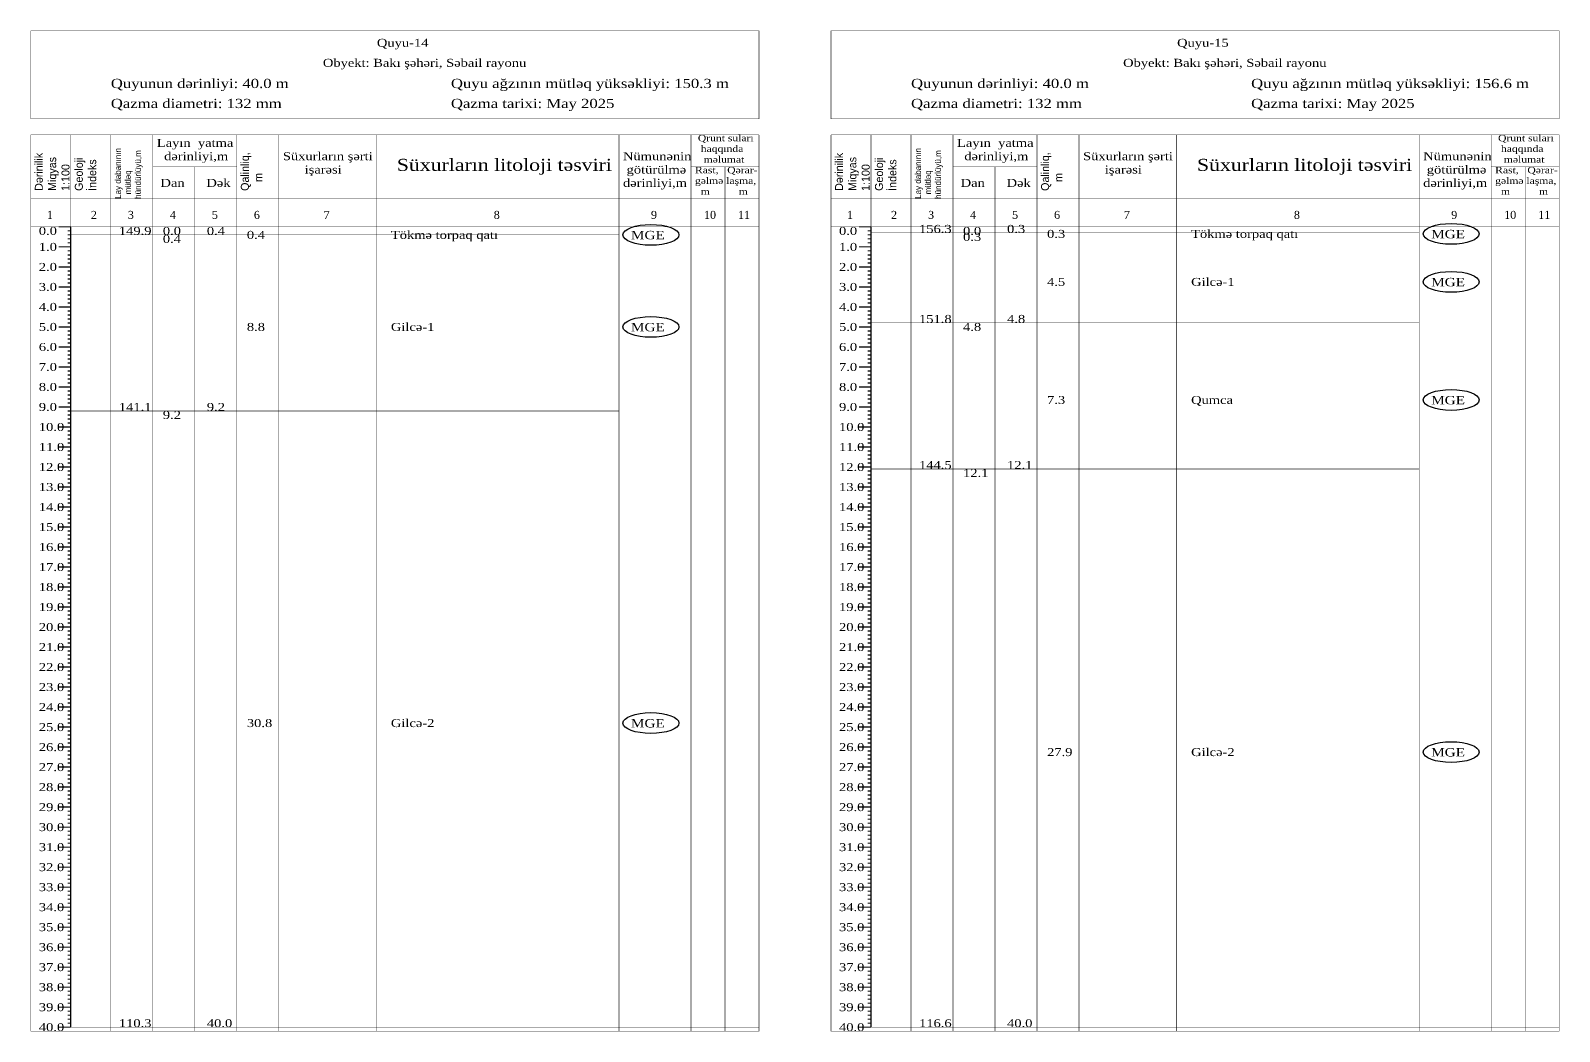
# Model space of a CAD drawing. Header units: metres. Extents: x -10 to 4772, y -44 to 349.
# Drawn here: x 2589.9 to 2972.1, y 98.9 to 349.1 of the extents above; entities that cross this region are included whole.
import ezdxf

# ---------------------------------------------------------------- set-up
doc = ezdxf.new("R2010")
doc.units = ezdxf.units.M
doc.layers.add('Default', color=7, linetype='Continuous')
doc.layers.add('MyLayer', color=7, linetype='Continuous')
doc.styles.add('Times New Roman', font='Times New Roman')
doc.styles.add('Times New Roman_Bold', font='Times New Roman', dxfattribs={"width": 1.2})

msp = doc.modelspace()

# ---------------------------------------------------------------- linework, layer by layer
at = {"color": 7, "lineweight": 30}
for p, q in [((2600, 100), (2600, 300)), ((2800, 100), (2800, 300))]:
    msp.add_line(p, q, dxfattribs=at)
for points in [[(2600, 100), (2600, 300)], [(2800, 100), (2800, 300)]]:
    msp.add_lwpolyline(points, dxfattribs=at)
at = {"color": 5}
for centre in [(2745, 298), (2945, 298.25), (2945, 286.25), (2745, 275), (2945, 256.75), (2745, 176), (2945, 168.75)]:
    msp.add_ellipse(centre, major_axis=(7, 0), ratio=0.371429, dxfattribs=at)
at = {"layer": 'Default'}
for points, const_width in [([(2600, 300), (2600, 323)], 0.12), ([(2800, 300), (2800, 323)], 0.12), ([(2597, 300), (2600, 300)], 0.3), ([(2599.2, 299), (2600, 299)], 0.3), ([(2599.2, 298), (2600, 298)], 0.3), ([(2600, 298), (2737, 298)], 0.12), ([(2797, 300), (2800, 300)], 0.3), ([(2799.2, 299), (2800, 299)], 0.3), ([(2799.2, 298), (2800, 298)], 0.3), ([(2800, 298.5), (2937, 298.5)], 0.12), ([(2597, 295), (2600, 295)], 0.3), ([(2599.2, 297), (2600, 297)], 0.3), ([(2599.2, 296), (2600, 296)], 0.3), ([(2797, 295), (2800, 295)], 0.3), ([(2799.2, 297), (2800, 297)], 0.3), ([(2799.2, 296), (2800, 296)], 0.3), ([(2599.2, 294), (2600, 294)], 0.3), ([(2599.2, 293), (2600, 293)], 0.3), ([(2599.2, 292), (2600, 292)], 0.3), ([(2599.2, 291), (2600, 291)], 0.3), ([(2799.2, 294), (2800, 294)], 0.3), ([(2799.2, 293), (2800, 293)], 0.3), ([(2799.2, 292), (2800, 292)], 0.3), ([(2799.2, 291), (2800, 291)], 0.3), ([(2597, 290), (2600, 290)], 0.3), ([(2599.2, 289), (2600, 289)], 0.3), ([(2599.2, 288), (2600, 288)], 0.3), ([(2599.2, 287), (2600, 287)], 0.3), ([(2797, 290), (2800, 290)], 0.3), ([(2799.2, 289), (2800, 289)], 0.3), ([(2799.2, 288), (2800, 288)], 0.3), ([(2799.2, 287), (2800, 287)], 0.3), ([(2597, 285), (2600, 285)], 0.3), ([(2599.2, 286), (2600, 286)], 0.3), ([(2599.2, 284), (2600, 284)], 0.3), ([(2599.2, 283), (2600, 283)], 0.3), ([(2797, 285), (2800, 285)], 0.3), ([(2799.2, 286), (2800, 286)], 0.3), ([(2799.2, 284), (2800, 284)], 0.3), ([(2799.2, 283), (2800, 283)], 0.3), ([(2597, 280), (2600, 280)], 0.3), ([(2599.2, 282), (2600, 282)], 0.3), ([(2599.2, 281), (2600, 281)], 0.3), ([(2599.2, 279), (2600, 279)], 0.3), ([(2797, 280), (2800, 280)], 0.3), ([(2799.2, 282), (2800, 282)], 0.3), ([(2799.2, 281), (2800, 281)], 0.3), ([(2799.2, 279), (2800, 279)], 0.3), ([(2597, 275), (2600, 275)], 0.3), ([(2599.2, 278), (2600, 278)], 0.3), ([(2599.2, 277), (2600, 277)], 0.3), ([(2599.2, 276), (2600, 276)], 0.3), ([(2797, 275), (2800, 275)], 0.3), ([(2799.2, 278), (2800, 278)], 0.3), ([(2799.2, 277), (2800, 277)], 0.3), ([(2799.2, 276), (2800, 276)], 0.3), ([(2800, 276), (2937, 276)], 0.12), ([(2599.2, 274), (2600, 274)], 0.3), ([(2599.2, 273), (2600, 273)], 0.3), ([(2599.2, 272), (2600, 272)], 0.3), ([(2799.2, 274), (2800, 274)], 0.3), ([(2799.2, 273), (2800, 273)], 0.3), ([(2799.2, 272), (2800, 272)], 0.3), ([(2597, 270), (2600, 270)], 0.3), ([(2599.2, 271), (2600, 271)], 0.3), ([(2599.2, 269), (2600, 269)], 0.3), ([(2599.2, 268), (2600, 268)], 0.3), ([(2797, 270), (2800, 270)], 0.3), ([(2799.2, 271), (2800, 271)], 0.3), ([(2799.2, 269), (2800, 269)], 0.3), ([(2799.2, 268), (2800, 268)], 0.3), ([(2597, 265), (2600, 265)], 0.3), ([(2599.2, 267), (2600, 267)], 0.3), ([(2599.2, 266), (2600, 266)], 0.3), ([(2599.2, 264), (2600, 264)], 0.3), ([(2797, 265), (2800, 265)], 0.3), ([(2799.2, 267), (2800, 267)], 0.3), ([(2799.2, 266), (2800, 266)], 0.3), ([(2799.2, 264), (2800, 264)], 0.3), ([(2597, 260), (2600, 260)], 0.3), ([(2599.2, 263), (2600, 263)], 0.3), ([(2599.2, 262), (2600, 262)], 0.3), ([(2599.2, 261), (2600, 261)], 0.3), ([(2797, 260), (2800, 260)], 0.3), ([(2799.2, 263), (2800, 263)], 0.3), ([(2799.2, 262), (2800, 262)], 0.3), ([(2799.2, 261), (2800, 261)], 0.3), ([(2599.2, 259), (2600, 259)], 0.3), ([(2599.2, 258), (2600, 258)], 0.3), ([(2599.2, 257), (2600, 257)], 0.3), ([(2599.2, 256), (2600, 256)], 0.3), ([(2799.2, 259), (2800, 259)], 0.3), ([(2799.2, 258), (2800, 258)], 0.3), ([(2799.2, 257), (2800, 257)], 0.3), ([(2799.2, 256), (2800, 256)], 0.3), ([(2597, 255), (2600, 255)], 0.3), ([(2599.2, 254), (2600, 254)], 0.3), ([(2599.2, 253), (2600, 253)], 0.3), ([(2600, 254), (2737, 254)], 0.12), ([(2797, 255), (2800, 255)], 0.3), ([(2799.2, 254), (2800, 254)], 0.3), ([(2799.2, 253), (2800, 253)], 0.3), ([(2597, 250), (2600, 250)], 0.3), ([(2599.2, 252), (2600, 252)], 0.3), ([(2599.2, 251), (2600, 251)], 0.3), ([(2599.2, 249), (2600, 249)], 0.3), ([(2797, 250), (2800, 250)], 0.3), ([(2799.2, 252), (2800, 252)], 0.3), ([(2799.2, 251), (2800, 251)], 0.3), ([(2799.2, 249), (2800, 249)], 0.3), ([(2597, 245), (2600, 245)], 0.3), ([(2599.2, 248), (2600, 248)], 0.3), ([(2599.2, 247), (2600, 247)], 0.3), ([(2599.2, 246), (2600, 246)], 0.3), ([(2797, 245), (2800, 245)], 0.3), ([(2799.2, 248), (2800, 248)], 0.3), ([(2799.2, 247), (2800, 247)], 0.3), ([(2799.2, 246), (2800, 246)], 0.3), ([(2599.2, 244), (2600, 244)], 0.3), ([(2599.2, 243), (2600, 243)], 0.3), ([(2599.2, 242), (2600, 242)], 0.3), ([(2599.2, 241), (2600, 241)], 0.3), ([(2799.2, 244), (2800, 244)], 0.3), ([(2799.2, 243), (2800, 243)], 0.3), ([(2799.2, 242), (2800, 242)], 0.3), ([(2799.2, 241), (2800, 241)], 0.3), ([(2597, 240), (2600, 240)], 0.3), ([(2599.2, 239), (2600, 239)], 0.3), ([(2599.2, 238), (2600, 238)], 0.3), ([(2599.2, 237), (2600, 237)], 0.3), ([(2797, 240), (2800, 240)], 0.3), ([(2799.2, 239), (2800, 239)], 0.3), ([(2799.2, 238), (2800, 238)], 0.3), ([(2799.2, 237), (2800, 237)], 0.3), ([(2800, 239.5), (2937, 239.5)], 0.12), ([(2597, 235), (2600, 235)], 0.3), ([(2599.2, 236), (2600, 236)], 0.3), ([(2599.2, 234), (2600, 234)], 0.3), ([(2599.2, 233), (2600, 233)], 0.3), ([(2797, 235), (2800, 235)], 0.3), ([(2799.2, 236), (2800, 236)], 0.3), ([(2799.2, 234), (2800, 234)], 0.3), ([(2799.2, 233), (2800, 233)], 0.3), ([(2597, 230), (2600, 230)], 0.3), ([(2599.2, 232), (2600, 232)], 0.3), ([(2599.2, 231), (2600, 231)], 0.3), ([(2797, 230), (2800, 230)], 0.3), ([(2799.2, 232), (2800, 232)], 0.3), ([(2799.2, 231), (2800, 231)], 0.3), ([(2599.2, 229), (2600, 229)], 0.3), ([(2599.2, 228), (2600, 228)], 0.3), ([(2599.2, 227), (2600, 227)], 0.3), ([(2599.2, 226), (2600, 226)], 0.3), ([(2799.2, 229), (2800, 229)], 0.3), ([(2799.2, 228), (2800, 228)], 0.3), ([(2799.2, 227), (2800, 227)], 0.3), ([(2799.2, 226), (2800, 226)], 0.3), ([(2597, 225), (2600, 225)], 0.3), ([(2599.2, 224), (2600, 224)], 0.3), ([(2599.2, 223), (2600, 223)], 0.3), ([(2599.2, 222), (2600, 222)], 0.3), ([(2797, 225), (2800, 225)], 0.3), ([(2799.2, 224), (2800, 224)], 0.3), ([(2799.2, 223), (2800, 223)], 0.3), ([(2799.2, 222), (2800, 222)], 0.3), ([(2597, 220), (2600, 220)], 0.3), ([(2599.2, 221), (2600, 221)], 0.3), ([(2599.2, 219), (2600, 219)], 0.3), ([(2599.2, 218), (2600, 218)], 0.3), ([(2797, 220), (2800, 220)], 0.3), ([(2799.2, 221), (2800, 221)], 0.3), ([(2799.2, 219), (2800, 219)], 0.3), ([(2799.2, 218), (2800, 218)], 0.3), ([(2597, 215), (2600, 215)], 0.3), ([(2599.2, 217), (2600, 217)], 0.3), ([(2599.2, 216), (2600, 216)], 0.3), ([(2599.2, 214), (2600, 214)], 0.3), ([(2797, 215), (2800, 215)], 0.3), ([(2799.2, 217), (2800, 217)], 0.3), ([(2799.2, 216), (2800, 216)], 0.3), ([(2799.2, 214), (2800, 214)], 0.3), ([(2599.2, 213), (2600, 213)], 0.3), ([(2599.2, 212), (2600, 212)], 0.3), ([(2599.2, 211), (2600, 211)], 0.3), ([(2799.2, 213), (2800, 213)], 0.3), ([(2799.2, 212), (2800, 212)], 0.3), ([(2799.2, 211), (2800, 211)], 0.3), ([(2597, 210), (2600, 210)], 0.3), ([(2599.2, 209), (2600, 209)], 0.3), ([(2599.2, 208), (2600, 208)], 0.3), ([(2599.2, 207), (2600, 207)], 0.3), ([(2797, 210), (2800, 210)], 0.3), ([(2799.2, 209), (2800, 209)], 0.3), ([(2799.2, 208), (2800, 208)], 0.3), ([(2799.2, 207), (2800, 207)], 0.3), ([(2597, 205), (2600, 205)], 0.3), ([(2599.2, 206), (2600, 206)], 0.3), ([(2599.2, 204), (2600, 204)], 0.3), ([(2599.2, 203), (2600, 203)], 0.3), ([(2797, 205), (2800, 205)], 0.3), ([(2799.2, 206), (2800, 206)], 0.3), ([(2799.2, 204), (2800, 204)], 0.3), ([(2799.2, 203), (2800, 203)], 0.3), ([(2597, 200), (2600, 200)], 0.3), ([(2599.2, 202), (2600, 202)], 0.3), ([(2599.2, 201), (2600, 201)], 0.3), ([(2599.2, 199), (2600, 199)], 0.3), ([(2797, 200), (2800, 200)], 0.3), ([(2799.2, 202), (2800, 202)], 0.3), ([(2799.2, 201), (2800, 201)], 0.3), ([(2799.2, 199), (2800, 199)], 0.3), ([(2597, 195), (2600, 195)], 0.3), ([(2599.2, 198), (2600, 198)], 0.3), ([(2599.2, 197), (2600, 197)], 0.3), ([(2599.2, 196), (2600, 196)], 0.3), ([(2797, 195), (2800, 195)], 0.3), ([(2799.2, 198), (2800, 198)], 0.3), ([(2799.2, 197), (2800, 197)], 0.3), ([(2799.2, 196), (2800, 196)], 0.3), ([(2599.2, 194), (2600, 194)], 0.3), ([(2599.2, 193), (2600, 193)], 0.3), ([(2599.2, 192), (2600, 192)], 0.3), ([(2599.2, 191), (2600, 191)], 0.3), ([(2799.2, 194), (2800, 194)], 0.3), ([(2799.2, 193), (2800, 193)], 0.3), ([(2799.2, 192), (2800, 192)], 0.3), ([(2799.2, 191), (2800, 191)], 0.3), ([(2597, 190), (2600, 190)], 0.3), ([(2599.2, 189), (2600, 189)], 0.3), ([(2599.2, 188), (2600, 188)], 0.3), ([(2797, 190), (2800, 190)], 0.3), ([(2799.2, 189), (2800, 189)], 0.3), ([(2799.2, 188), (2800, 188)], 0.3), ([(2597, 185), (2600, 185)], 0.3), ([(2599.2, 187), (2600, 187)], 0.3), ([(2599.2, 186), (2600, 186)], 0.3), ([(2599.2, 184), (2600, 184)], 0.3), ([(2797, 185), (2800, 185)], 0.3), ([(2799.2, 187), (2800, 187)], 0.3), ([(2799.2, 186), (2800, 186)], 0.3), ([(2799.2, 184), (2800, 184)], 0.3), ([(2597, 180), (2600, 180)], 0.3), ([(2599.2, 183), (2600, 183)], 0.3), ([(2599.2, 182), (2600, 182)], 0.3), ([(2599.2, 181), (2600, 181)], 0.3), ([(2797, 180), (2800, 180)], 0.3), ([(2799.2, 183), (2800, 183)], 0.3), ([(2799.2, 182), (2800, 182)], 0.3), ([(2799.2, 181), (2800, 181)], 0.3), ([(2599.2, 179), (2600, 179)], 0.3), ([(2599.2, 178), (2600, 178)], 0.3), ([(2599.2, 177), (2600, 177)], 0.3), ([(2599.2, 176), (2600, 176)], 0.3), ([(2799.2, 179), (2800, 179)], 0.3), ([(2799.2, 178), (2800, 178)], 0.3), ([(2799.2, 177), (2800, 177)], 0.3), ([(2799.2, 176), (2800, 176)], 0.3), ([(2597, 175), (2600, 175)], 0.3), ([(2599.2, 174), (2600, 174)], 0.3), ([(2599.2, 173), (2600, 173)], 0.3), ([(2599.2, 172), (2600, 172)], 0.3), ([(2797, 175), (2800, 175)], 0.3), ([(2799.2, 174), (2800, 174)], 0.3), ([(2799.2, 173), (2800, 173)], 0.3), ([(2799.2, 172), (2800, 172)], 0.3), ([(2597, 170), (2600, 170)], 0.3), ([(2599.2, 171), (2600, 171)], 0.3), ([(2599.2, 169), (2600, 169)], 0.3), ([(2599.2, 168), (2600, 168)], 0.3), ([(2797, 170), (2800, 170)], 0.3), ([(2799.2, 171), (2800, 171)], 0.3), ([(2799.2, 169), (2800, 169)], 0.3), ([(2799.2, 168), (2800, 168)], 0.3), ([(2597, 165), (2600, 165)], 0.3), ([(2599.2, 167), (2600, 167)], 0.3), ([(2599.2, 166), (2600, 166)], 0.3), ([(2797, 165), (2800, 165)], 0.3), ([(2799.2, 167), (2800, 167)], 0.3), ([(2799.2, 166), (2800, 166)], 0.3), ([(2599.2, 164), (2600, 164)], 0.3), ([(2599.2, 163), (2600, 163)], 0.3), ([(2599.2, 162), (2600, 162)], 0.3), ([(2599.2, 161), (2600, 161)], 0.3), ([(2799.2, 164), (2800, 164)], 0.3), ([(2799.2, 163), (2800, 163)], 0.3), ([(2799.2, 162), (2800, 162)], 0.3), ([(2799.2, 161), (2800, 161)], 0.3), ([(2597, 160), (2600, 160)], 0.3), ([(2599.2, 159), (2600, 159)], 0.3), ([(2599.2, 158), (2600, 158)], 0.3), ([(2599.2, 157), (2600, 157)], 0.3), ([(2797, 160), (2800, 160)], 0.3), ([(2799.2, 159), (2800, 159)], 0.3), ([(2799.2, 158), (2800, 158)], 0.3), ([(2799.2, 157), (2800, 157)], 0.3), ([(2597, 155), (2600, 155)], 0.3), ([(2599.2, 156), (2600, 156)], 0.3), ([(2599.2, 154), (2600, 154)], 0.3), ([(2599.2, 153), (2600, 153)], 0.3), ([(2797, 155), (2800, 155)], 0.3), ([(2799.2, 156), (2800, 156)], 0.3), ([(2799.2, 154), (2800, 154)], 0.3), ([(2799.2, 153), (2800, 153)], 0.3), ([(2597, 150), (2600, 150)], 0.3), ([(2599.2, 152), (2600, 152)], 0.3), ([(2599.2, 151), (2600, 151)], 0.3), ([(2599.2, 149), (2600, 149)], 0.3), ([(2797, 150), (2800, 150)], 0.3), ([(2799.2, 152), (2800, 152)], 0.3), ([(2799.2, 151), (2800, 151)], 0.3), ([(2799.2, 149), (2800, 149)], 0.3), ([(2599.2, 148), (2600, 148)], 0.3), ([(2599.2, 147), (2600, 147)], 0.3), ([(2599.2, 146), (2600, 146)], 0.3), ([(2799.2, 148), (2800, 148)], 0.3), ([(2799.2, 147), (2800, 147)], 0.3), ([(2799.2, 146), (2800, 146)], 0.3), ([(2597, 145), (2600, 145)], 0.3), ([(2599.2, 144), (2600, 144)], 0.3), ([(2599.2, 143), (2600, 143)], 0.3), ([(2599.2, 142), (2600, 142)], 0.3), ([(2797, 145), (2800, 145)], 0.3), ([(2799.2, 144), (2800, 144)], 0.3), ([(2799.2, 143), (2800, 143)], 0.3), ([(2799.2, 142), (2800, 142)], 0.3), ([(2597, 140), (2600, 140)], 0.3), ([(2599.2, 141), (2600, 141)], 0.3), ([(2599.2, 139), (2600, 139)], 0.3), ([(2599.2, 138), (2600, 138)], 0.3), ([(2797, 140), (2800, 140)], 0.3), ([(2799.2, 141), (2800, 141)], 0.3), ([(2799.2, 139), (2800, 139)], 0.3), ([(2799.2, 138), (2800, 138)], 0.3), ([(2597, 135), (2600, 135)], 0.3), ([(2599.2, 137), (2600, 137)], 0.3), ([(2599.2, 136), (2600, 136)], 0.3), ([(2599.2, 134), (2600, 134)], 0.3), ([(2797, 135), (2800, 135)], 0.3), ([(2799.2, 137), (2800, 137)], 0.3), ([(2799.2, 136), (2800, 136)], 0.3), ([(2799.2, 134), (2800, 134)], 0.3), ([(2597, 130), (2600, 130)], 0.3), ([(2599.2, 133), (2600, 133)], 0.3), ([(2599.2, 132), (2600, 132)], 0.3), ([(2599.2, 131), (2600, 131)], 0.3), ([(2797, 130), (2800, 130)], 0.3), ([(2799.2, 133), (2800, 133)], 0.3), ([(2799.2, 132), (2800, 132)], 0.3), ([(2799.2, 131), (2800, 131)], 0.3), ([(2599.2, 129), (2600, 129)], 0.3), ([(2599.2, 128), (2600, 128)], 0.3), ([(2599.2, 127), (2600, 127)], 0.3), ([(2599.2, 126), (2600, 126)], 0.3), ([(2799.2, 129), (2800, 129)], 0.3), ([(2799.2, 128), (2800, 128)], 0.3), ([(2799.2, 127), (2800, 127)], 0.3), ([(2799.2, 126), (2800, 126)], 0.3), ([(2597, 125), (2600, 125)], 0.3), ([(2599.2, 124), (2600, 124)], 0.3), ([(2599.2, 123), (2600, 123)], 0.3), ([(2797, 125), (2800, 125)], 0.3), ([(2799.2, 124), (2800, 124)], 0.3), ([(2799.2, 123), (2800, 123)], 0.3), ([(2597, 120), (2600, 120)], 0.3), ([(2599.2, 122), (2600, 122)], 0.3), ([(2599.2, 121), (2600, 121)], 0.3), ([(2599.2, 119), (2600, 119)], 0.3), ([(2797, 120), (2800, 120)], 0.3), ([(2799.2, 122), (2800, 122)], 0.3), ([(2799.2, 121), (2800, 121)], 0.3), ([(2799.2, 119), (2800, 119)], 0.3), ([(2597, 115), (2600, 115)], 0.3), ([(2599.2, 118), (2600, 118)], 0.3), ([(2599.2, 117), (2600, 117)], 0.3), ([(2599.2, 116), (2600, 116)], 0.3), ([(2797, 115), (2800, 115)], 0.3), ([(2799.2, 118), (2800, 118)], 0.3), ([(2799.2, 117), (2800, 117)], 0.3), ([(2799.2, 116), (2800, 116)], 0.3), ([(2599.2, 114), (2600, 114)], 0.3), ([(2599.2, 113), (2600, 113)], 0.3), ([(2599.2, 112), (2600, 112)], 0.3), ([(2599.2, 111), (2600, 111)], 0.3), ([(2799.2, 114), (2800, 114)], 0.3), ([(2799.2, 113), (2800, 113)], 0.3), ([(2799.2, 112), (2800, 112)], 0.3), ([(2799.2, 111), (2800, 111)], 0.3), ([(2597, 110), (2600, 110)], 0.3), ([(2599.2, 109), (2600, 109)], 0.3), ([(2599.2, 108), (2600, 108)], 0.3), ([(2599.2, 107), (2600, 107)], 0.3), ([(2797, 110), (2800, 110)], 0.3), ([(2799.2, 109), (2800, 109)], 0.3), ([(2799.2, 108), (2800, 108)], 0.3), ([(2799.2, 107), (2800, 107)], 0.3), ([(2597, 105), (2600, 105)], 0.3), ([(2599.2, 106), (2600, 106)], 0.3), ([(2599.2, 104), (2600, 104)], 0.3), ([(2797, 105), (2800, 105)], 0.3), ([(2799.2, 106), (2800, 106)], 0.3), ([(2799.2, 104), (2800, 104)], 0.3), ([(2597, 100), (2600, 100)], 0.3), ([(2599.2, 103), (2600, 103)], 0.3), ([(2599.2, 102), (2600, 102)], 0.3), ([(2599.2, 101), (2600, 101)], 0.3), ([(2797, 100), (2800, 100)], 0.3), ([(2799.2, 103), (2800, 103)], 0.3), ([(2799.2, 102), (2800, 102)], 0.3), ([(2799.2, 101), (2800, 101)], 0.3)]:
    msp.add_lwpolyline(points, dxfattribs=dict(at, const_width=const_width))
at = {"layer": 'MyLayer', "const_width": 0.12}
for points in [[(2590, 349), (2772, 349)], [(2590, 327), (2590, 349)], [(2772, 327), (2772, 349)], [(2790, 349), (2972, 349)], [(2790, 327), (2790, 349)], [(2972, 327), (2972, 349)], [(2590, 327), (2772, 327)], [(2790, 327), (2972, 327)], [(2590, 323), (2772, 323)], [(2590, 99), (2590, 323)], [(2610, 99), (2610, 323)], [(2620.5, 99), (2620.5, 323)], [(2641.5, 99), (2641.5, 323)], [(2652, 99), (2652, 323)], [(2676.4, 99), (2676.4, 323)], [(2737, 99), (2737, 323)], [(2755, 99), (2755, 323)], [(2772, 100), (2772, 323)], [(2772, 99), (2772, 323)], [(2790, 323), (2972, 323)], [(2790, 99), (2790, 323)], [(2810, 99), (2810, 323)], [(2820.5, 99), (2820.5, 323)], [(2841.5, 99), (2841.5, 323)], [(2852, 99), (2852, 323)], [(2876.4, 99), (2876.4, 323)], [(2937, 99), (2937, 323)], [(2955, 99), (2955, 323)], [(2972, 100), (2972, 323)], [(2972, 99), (2972, 323)], [(2620.5, 315), (2641.5, 315)], [(2631, 99), (2631, 315)], [(2755, 315), (2772, 315)], [(2763.5, 99), (2763.5, 315)], [(2820.5, 315), (2841.5, 315)], [(2831, 99), (2831, 315)], [(2955, 315), (2972, 315)], [(2963.5, 99), (2963.5, 315)], [(2590, 307), (2772, 307)], [(2790, 307), (2972, 307)], [(2590, 300), (2772, 300)], [(2790, 300), (2972, 300)], [(2600, 100), (2772, 100)], [(2800, 100), (2972, 100)], [(2590, 99), (2772, 99)], [(2790, 99), (2972, 99)]]:
    msp.add_lwpolyline(points, dxfattribs=at)

# ---------------------------------------------------------------- texts
at = {"color": 7, "attachment_point": 1}
for s, insert, char_height, style in [('Quyu-14', (2676.5, 347), 2, 'Times New Roman_Bold'), ('Quyu-15', (2876.5, 347), 2, 'Times New Roman_Bold'), ('Obyekt: Bakı şəhəri, Səbail rayonu', (2663, 342), 2, 'Times New Roman_Bold'), ('Obyekt: Bakı şəhəri, Səbail rayonu', (2863, 342), 2, 'Times New Roman_Bold'), ('Quyunun dərinliyi: 40.0 m', (2610, 337), 2.3, 'Times New Roman_Bold'), ('Quyu ağzının mütləq yüksəkliyi: 150.3 m', (2695, 337), 2.3, 'Times New Roman_Bold'), ('Quyunun dərinliyi: 40.0 m', (2810, 337), 2.3, 'Times New Roman_Bold'), ('Quyu ağzının mütləq yüksəkliyi: 156.6 m', (2895, 337), 2.3, 'Times New Roman_Bold'), ('Qazma diametri: 132 mm', (2610, 332), 2.3, 'Times New Roman_Bold'), ('Qazma tarixi: May 2025 ', (2695, 332), 2.3, 'Times New Roman_Bold'), ('Qazma diametri: 132 mm', (2810, 332), 2.3, 'Times New Roman_Bold'), ('Qazma tarixi: May 2025 ', (2895, 332), 2.3, 'Times New Roman_Bold'), ('Layın  yatma\\P  dərinliyi,m \\P \\P Dan      Dək', (2621.5, 322), 2, 'Times New Roman_Bold'), (' Qrunt suları\\P  haqqında\\P   məlumat\\PRast,   Qərar-\\Pgəlmə laşma,\\P  m          m ', (2756, 323), 1.6, 'Times New Roman_Bold'), ('Layın  yatma\\P  dərinliyi,m \\P \\P Dan      Dək', (2821.5, 322), 2, 'Times New Roman_Bold'), (' Qrunt suları\\P  haqqında\\P   məlumat\\PRast,   Qərar-\\Pgəlmə laşma,\\P  m          m ', (2956, 323), 1.6, 'Times New Roman_Bold'), ('\\PSüxurların şərti\\P      işarəsi', (2653, 322), 2, 'Times New Roman_Bold'), ('\\P   Süxurların litoloji təsviri', (2677.4, 322), 3, 'Times New Roman_Bold'), ('\\PNümunənin\\P götürülmə\\Pdərinliyi,m', (2738, 322), 2, 'Times New Roman_Bold'), ('\\PSüxurların şərti\\P      işarəsi', (2853, 322), 2, 'Times New Roman_Bold'), ('\\P   Süxurların litoloji təsviri', (2877.4, 322), 3, 'Times New Roman_Bold'), ('\\PNümunənin\\P götürülmə\\Pdərinliyi,m', (2938, 322), 2, 'Times New Roman_Bold'), ('1', (2594, 304), 2, 'Times New Roman'), ('2', (2605, 304), 2, 'Times New Roman'), ('3', (2614.25, 304), 2, 'Times New Roman'), ('4', (2624.75, 304), 2, 'Times New Roman'), ('5', (2635.25, 304), 2, 'Times New Roman'), ('6', (2645.75, 304), 2, 'Times New Roman'), ('7', (2663.2, 304), 2, 'Times New Roman'), ('8', (2705.7, 304), 2, 'Times New Roman'), ('9', (2745, 304), 2, 'Times New Roman'), ('10', (2758.25, 304), 2, 'Times New Roman'), ('11', (2766.75, 304), 2, 'Times New Roman'), ('1', (2794, 304), 2, 'Times New Roman'), ('2', (2805, 304), 2, 'Times New Roman'), ('3', (2814.25, 304), 2, 'Times New Roman'), ('4', (2824.75, 304), 2, 'Times New Roman'), ('5', (2835.25, 304), 2, 'Times New Roman'), ('6', (2845.75, 304), 2, 'Times New Roman'), ('7', (2863.2, 304), 2, 'Times New Roman'), ('8', (2905.7, 304), 2, 'Times New Roman'), ('9', (2945, 304), 2, 'Times New Roman'), ('10', (2958.25, 304), 2, 'Times New Roman'), ('11', (2966.75, 304), 2, 'Times New Roman'), ('0.0', (2592, 300), 2, 'Times New Roman_Bold'), ('149.9', (2612, 300), 2, 'Times New Roman_Bold'), ('0.0', (2623, 300), 2, 'Times New Roman_Bold'), ('0.4', (2634, 300), 2, 'Times New Roman_Bold'), ('0.4', (2644, 299), 2, 'Times New Roman_Bold'), ('Tökmə torpaq qatı', (2680, 299), 2, 'Times New Roman_Bold'), ('0.0', (2792, 300), 2, 'Times New Roman_Bold'), ('156.3', (2812, 300.5), 2, 'Times New Roman_Bold'), ('0.0', (2823, 300), 2, 'Times New Roman_Bold'), ('0.3', (2823, 298.5), 2, 'Times New Roman_Bold'), ('0.3', (2823, 298.5), 2, 'Times New Roman_Bold'), ('0.3', (2834, 300.5), 2, 'Times New Roman_Bold'), ('0.3', (2844, 299.25), 2, 'Times New Roman_Bold'), ('Tökmə torpaq qatı', (2880, 299.25), 2, 'Times New Roman_Bold'), ('1.0', (2592, 296), 2, 'Times New Roman_Bold'), ('0.4', (2623, 298), 2, 'Times New Roman_Bold'), ('0.4', (2623, 298), 2, 'Times New Roman_Bold'), ('1.0', (2792, 296), 2, 'Times New Roman_Bold'), ('2.0', (2592, 291), 2, 'Times New Roman_Bold'), ('2.0', (2792, 291), 2, 'Times New Roman_Bold'), ('4.5', (2844, 287.25), 2, 'Times New Roman_Bold'), ('Gilcə-1', (2880, 287.25), 2, 'Times New Roman_Bold'), ('3.0', (2592, 286), 2, 'Times New Roman_Bold'), ('3.0', (2792, 286), 2, 'Times New Roman_Bold'), ('4.0', (2592, 281), 2, 'Times New Roman_Bold'), ('4.0', (2792, 281), 2, 'Times New Roman_Bold'), ('5.0', (2592, 276), 2, 'Times New Roman_Bold'), ('8.8', (2644, 276), 2, 'Times New Roman_Bold'), ('Gilcə-1', (2680, 276), 2, 'Times New Roman_Bold'), ('5.0', (2792, 276), 2, 'Times New Roman_Bold'), ('151.8', (2812, 278), 2, 'Times New Roman_Bold'), ('4.8', (2823, 276), 2, 'Times New Roman_Bold'), ('4.8', (2823, 276), 2, 'Times New Roman_Bold'), ('4.8', (2834, 278), 2, 'Times New Roman_Bold'), ('6.0', (2592, 271), 2, 'Times New Roman_Bold'), ('6.0', (2792, 271), 2, 'Times New Roman_Bold'), ('7.0', (2592, 266), 2, 'Times New Roman_Bold'), ('7.0', (2792, 266), 2, 'Times New Roman_Bold'), ('8.0', (2592, 261), 2, 'Times New Roman_Bold'), ('8.0', (2792, 261), 2, 'Times New Roman_Bold'), ('9.0', (2592, 256), 2, 'Times New Roman_Bold'), ('9.2', (2634, 256), 2, 'Times New Roman_Bold'), ('9.0', (2792, 256), 2, 'Times New Roman_Bold'), ('7.3', (2844, 257.75), 2, 'Times New Roman_Bold'), ('Qumca', (2880, 257.75), 2, 'Times New Roman_Bold'), ('141.1', (2612, 256), 2, 'Times New Roman_Bold'), ('9.2', (2623, 254), 2, 'Times New Roman_Bold'), ('9.2', (2623, 254), 2, 'Times New Roman_Bold'), ('10.0', (2592, 251), 2, 'Times New Roman_Bold'), ('10.0', (2792, 251), 2, 'Times New Roman_Bold'), ('11.0', (2592, 246), 2, 'Times New Roman_Bold'), ('11.0', (2792, 246), 2, 'Times New Roman_Bold'), ('12.0', (2592, 241), 2, 'Times New Roman_Bold'), ('12.0', (2792, 241), 2, 'Times New Roman_Bold'), ('144.5', (2812, 241.5), 2, 'Times New Roman_Bold'), ('12.1', (2834, 241.5), 2, 'Times New Roman_Bold'), ('12.1', (2823, 239.5), 2, 'Times New Roman_Bold'), ('12.1', (2823, 239.5), 2, 'Times New Roman_Bold'), ('13.0', (2592, 236), 2, 'Times New Roman_Bold'), ('13.0', (2792, 236), 2, 'Times New Roman_Bold'), ('14.0', (2592, 231), 2, 'Times New Roman_Bold'), ('14.0', (2792, 231), 2, 'Times New Roman_Bold'), ('15.0', (2592, 226), 2, 'Times New Roman_Bold'), ('15.0', (2792, 226), 2, 'Times New Roman_Bold'), ('16.0', (2592, 221), 2, 'Times New Roman_Bold'), ('16.0', (2792, 221), 2, 'Times New Roman_Bold'), ('17.0', (2592, 216), 2, 'Times New Roman_Bold'), ('17.0', (2792, 216), 2, 'Times New Roman_Bold'), ('18.0', (2592, 211), 2, 'Times New Roman_Bold'), ('18.0', (2792, 211), 2, 'Times New Roman_Bold'), ('19.0', (2592, 206), 2, 'Times New Roman_Bold'), ('19.0', (2792, 206), 2, 'Times New Roman_Bold'), ('20.0', (2592, 201), 2, 'Times New Roman_Bold'), ('20.0', (2792, 201), 2, 'Times New Roman_Bold'), ('21.0', (2592, 196), 2, 'Times New Roman_Bold'), ('21.0', (2792, 196), 2, 'Times New Roman_Bold'), ('22.0', (2592, 191), 2, 'Times New Roman_Bold'), ('22.0', (2792, 191), 2, 'Times New Roman_Bold'), ('23.0', (2592, 186), 2, 'Times New Roman_Bold'), ('23.0', (2792, 186), 2, 'Times New Roman_Bold'), ('24.0', (2592, 181), 2, 'Times New Roman_Bold'), ('24.0', (2792, 181), 2, 'Times New Roman_Bold'), ('25.0', (2592, 176), 2, 'Times New Roman_Bold'), ('30.8', (2644, 177), 2, 'Times New Roman_Bold'), ('Gilcə-2', (2680, 177), 2, 'Times New Roman_Bold'), ('25.0', (2792, 176), 2, 'Times New Roman_Bold'), ('26.0', (2592, 171), 2, 'Times New Roman_Bold'), ('26.0', (2792, 171), 2, 'Times New Roman_Bold'), ('27.9', (2844, 169.75), 2, 'Times New Roman_Bold'), ('Gilcə-2', (2880, 169.75), 2, 'Times New Roman_Bold'), ('27.0', (2592, 166), 2, 'Times New Roman_Bold'), ('27.0', (2792, 166), 2, 'Times New Roman_Bold'), ('28.0', (2592, 161), 2, 'Times New Roman_Bold'), ('28.0', (2792, 161), 2, 'Times New Roman_Bold'), ('29.0', (2592, 156), 2, 'Times New Roman_Bold'), ('29.0', (2792, 156), 2, 'Times New Roman_Bold'), ('30.0', (2592, 151), 2, 'Times New Roman_Bold'), ('30.0', (2792, 151), 2, 'Times New Roman_Bold'), ('31.0', (2592, 146), 2, 'Times New Roman_Bold'), ('31.0', (2792, 146), 2, 'Times New Roman_Bold'), ('32.0', (2592, 141), 2, 'Times New Roman_Bold'), ('32.0', (2792, 141), 2, 'Times New Roman_Bold'), ('33.0', (2592, 136), 2, 'Times New Roman_Bold'), ('33.0', (2792, 136), 2, 'Times New Roman_Bold'), ('34.0', (2592, 131), 2, 'Times New Roman_Bold'), ('34.0', (2792, 131), 2, 'Times New Roman_Bold'), ('35.0', (2592, 126), 2, 'Times New Roman_Bold'), ('35.0', (2792, 126), 2, 'Times New Roman_Bold'), ('36.0', (2592, 121), 2, 'Times New Roman_Bold'), ('36.0', (2792, 121), 2, 'Times New Roman_Bold'), ('37.0', (2592, 116), 2, 'Times New Roman_Bold'), ('37.0', (2792, 116), 2, 'Times New Roman_Bold'), ('38.0', (2592, 111), 2, 'Times New Roman_Bold'), ('38.0', (2792, 111), 2, 'Times New Roman_Bold'), ('39.0', (2592, 106), 2, 'Times New Roman_Bold'), ('39.0', (2792, 106), 2, 'Times New Roman_Bold'), ('40.0', (2592, 101), 2, 'Times New Roman_Bold'), ('110.3', (2612, 102), 2, 'Times New Roman_Bold'), ('40.0', (2634, 102), 2, 'Times New Roman_Bold'), ('40.0', (2792, 101), 2, 'Times New Roman_Bold'), ('116.6', (2812, 102), 2, 'Times New Roman_Bold'), ('40.0', (2834, 102), 2, 'Times New Roman_Bold')]:
    msp.add_mtext(s, dxfattribs=dict(at, insert=insert, char_height=char_height, style=style))
at = {"attachment_point": 1, "rotation": 90}
for s, insert, char_height in [('Dərinilik\\PMiqyas\\P1:100', (2591, 309), 2), ('Lay dabanının\\P  mütləq\\Phündürlüyü,m', (2611, 307), 1.5), ('Qalinliq,\\P   m', (2642.5, 309), 2), ('Dərinilik\\PMiqyas\\P1:100', (2791, 309), 2), ('Lay dabanının\\P  mütləq\\Phündürlüyü,m', (2811, 307), 1.5), ('Qalinliq,\\P   m', (2842.5, 309), 2), ('Geoloji\\Pİndeks', (2601, 309), 2), ('Geoloji\\Pİndeks', (2801, 309), 2)]:
    msp.add_mtext(s, dxfattribs=dict(at, insert=insert, char_height=char_height))
at = {"color": 5, "char_height": 2.1, "attachment_point": 1, "style": 'Times New Roman_Bold'}
for insert in [(2740, 299), (2940, 299.25), (2940, 287.25), (2740, 276), (2940, 257.75), (2740, 177), (2940, 169.75)]:
    msp.add_mtext('MGE', dxfattribs=dict(at, insert=insert))

doc.saveas('drawing.dxf')
